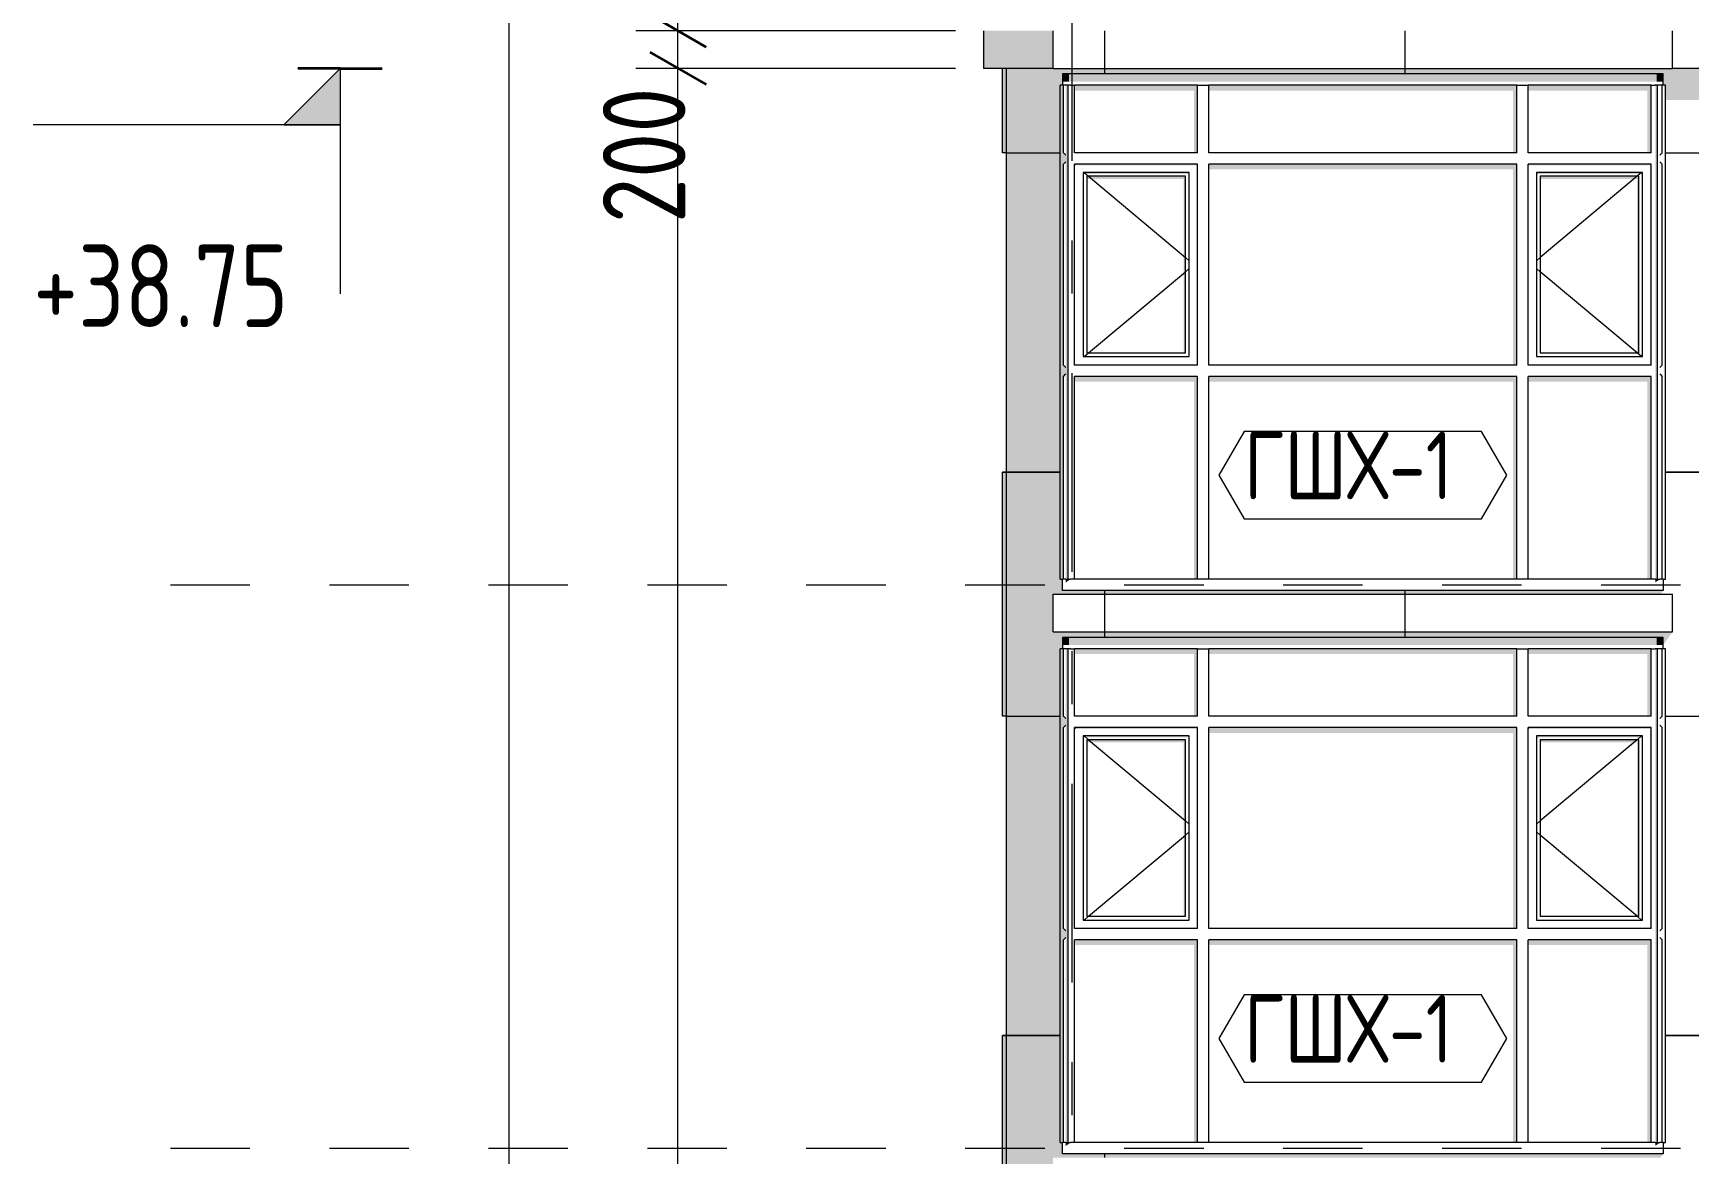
# Model space of a CAD drawing. Header units: millimetres. Extents: x 18162 to 7085488, y 72188 to 247925.
# Drawn here: x 4804407 to 4813226, y 115807 to 121774 of the extents above; entities that cross this region are included whole.
import ezdxf
from ezdxf.enums import TextEntityAlignment as Align

# ---------------------------------------------------------------- set-up
doc = ezdxf.new("R2010")
doc.units = ezdxf.units.MM
doc.header["$MEASUREMENT"] = 0
doc.linetypes.add('Dashed', pattern=[423.333333, 211.666667, -211.666667])
doc.linetypes.add('Double Dashed', pattern=[1093.611073, 529.166651, -211.666656, 141.111112, -211.666656])
for name, color, linetype in [('Finish - Wall', 7, 'Continuous'), ('Structural - Bearing', 7, 'Continuous'), ('Structural - Grid', 7, 'Continuous')]:
    doc.layers.add(name, color=color, linetype=linetype)
doc.styles.add('GENERATED_STYLE_3', font='', dxfattribs={"width": 0.8})
doc.styles.get('GENERATED_STYLE_3').set_extended_font_data('ISOCPEUR MON')
doc.dimstyles.new('GENERATED_STYLE__15', dxfattribs={"dimtxt": 440.00001, "dimasz": 228, "dimexe": 0.18, "dimexo": 150, "dimgap": 0, "dimtad": 1, "dimdec": 0, "dimzin": 0, "dimdsep": 46, "dimtxsty": 'GENERATED_STYLE_3', "dimblk": 'ARROWHEAD_2', "dimblk1": 'ARROWHEAD_2', "dimblk2": 'ARROWHEAD_2', "dimcen": 0.09, "dimclrd": 13, "dimclre": 13, "dimclrt": 13, "dimadec": 0, "dimazin": 0, "dimtfac": 1, "dimtdec": 4, "dimtmove": 0, "dimatfit": 3, "dimfxl": 1, "dimtolj": 1, "dimtzin": 0, "dimarcsym": 0})

# ---------------------------------------------------------------- blocks, each defined once
blk = doc.blocks.new('*X1883', base_point=(4860813, 82836.7))
at = {"layer": 'Structural - Bearing', "color": 8, "linetype": 'Continuous', "lineweight": 13}
for p, q in [((4810113, 118586.7), (4810113, 118556.7)), ((4811713, 118586.7), (4811713, 118556.7)), ((4809589.5, 118136.7), (4809613, 118136.7)), ((4809613, 118136.7), (4809877.1, 118136.7)), ((4813101.9, 118136.7), (4813313, 118136.7)), ((4809589.5, 116436.7), (4809613, 116436.7)), ((4809613, 116436.7), (4809589.5, 116436.7)), ((4809877.1, 116436.7), (4809613, 116436.7)), ((4809613, 116436.7), (4809877.1, 116436.7)), ((4813313, 116436.7), (4813101.9, 116436.7)), ((4813101.9, 116436.7), (4813313, 116436.7)), ((4810113, 115806.7), (4810113, 115786.7))]:
    blk.add_line(p, q, dxfattribs=at)
blk = doc.blocks.new('*X1891', base_point=(4860813, 82836.7))
at = {"layer": 'Structural - Bearing', "color": 7, "linetype": 'Continuous', "lineweight": 9}
for p, q in [((4809569.5, 116436.7), (4809589.5, 116436.7)), ((4809589.5, 116436.7), (4809569.5, 116436.7))]:
    blk.add_line(p, q, dxfattribs=at)
blk = doc.blocks.new('*X1895', base_point=(4860813, 82836.7))
at = {"layer": 'Structural - Bearing', "color": 8, "linetype": 'Continuous', "lineweight": 13}
for p, q in [((4810113, 121586.7), (4810113, 121556.7)), ((4811713, 121586.7), (4811713, 121556.7)), ((4809589.5, 121136.7), (4809613, 121136.7)), ((4809613, 121136.7), (4809877.1, 121136.7)), ((4813101.9, 121136.7), (4813313, 121136.7)), ((4809589.5, 119436.7), (4809613, 119436.7)), ((4809613, 119436.7), (4809589.5, 119436.7)), ((4809877.1, 119436.7), (4809613, 119436.7)), ((4809613, 119436.7), (4809877.1, 119436.7)), ((4813313, 119436.7), (4813101.9, 119436.7)), ((4813101.9, 119436.7), (4813313, 119436.7)), ((4810113, 118806.7), (4810113, 118786.7)), ((4811713, 118806.7), (4811713, 118786.7))]:
    blk.add_line(p, q, dxfattribs=at)
blk = doc.blocks.new('*X1900', base_point=(4860813, 82836.7))
at = {"layer": 'Structural - Bearing', "color": 7, "linetype": 'Continuous', "lineweight": 9}
for p, q in [((4810113, 118786.7), (4810113, 118586.7)), ((4811713, 118786.7), (4811713, 118586.7))]:
    blk.add_line(p, q, dxfattribs=at)
blk = doc.blocks.new('*X1902', base_point=(4860813, 82836.7))
at = {"layer": 'Structural - Bearing', "color": 7, "linetype": 'Continuous', "lineweight": 9}
for p, q in [((4809569.5, 119436.7), (4809589.5, 119436.7)), ((4809589.5, 119436.7), (4809569.5, 119436.7))]:
    blk.add_line(p, q, dxfattribs=at)
blk = doc.blocks.new('*X1917', base_point=(4860813, 82836.7))
at = {"layer": 'Structural - Bearing', "color": 7, "linetype": 'Continuous', "lineweight": 9}
for p, q in [((4810113, 121786.7), (4810113, 121586.7)), ((4811713, 121786.7), (4811713, 121586.7))]:
    blk.add_line(p, q, dxfattribs=at)
blk = doc.blocks.new('*D2154', base_point=(4860813, 82836.7))
at = {"color": 12, "linetype": 'Continuous', "lineweight": 35}
for p, q in [((4807691.8, 121673.3), (4807991.8, 121500.1)), ((4807691.8, 88873.3), (4807991.8, 88700.1))]:
    blk.add_line(p, q, dxfattribs=at)
at = {"color": 13, "linetype": 'Continuous', "lineweight": 13}
for p, q in [((4809319.9, 121586.7), (4807616.8, 121586.7)), ((4807841.8, 88786.7), (4807841.8, 121586.7)), ((4809239.5, 88786.7), (4807616.8, 88786.7)), ((4807841.8, 88586.7), (4807841.8, 88786.7))]:
    blk.add_line(p, q, dxfattribs=at)
at = {"color": 13, "lineweight": 13, "char_height": 440, "attachment_point": 7, "rotation": 90, "style": 'GENERATED_STYLE_3'}
for s, insert in [('\\A1;{\\pql;\\fISOCPEUR MON|b0|i0|c0|p0;\\W0.800000;200}', (4807881.5, 120762.3)), ('\\A1;{\\pql;\\fISOCPEUR MON|b0|i0|c0|p0;\\W0.800000;32,800}', (4807969.4, 104141.6))]:
    blk.add_mtext(s, dxfattribs=dict(at, insert=insert))
blk = doc.blocks.new('ARROWHEAD_2')
at = {"color": 0, "linetype": 'Continuous', "lineweight": 0}
for p, q in [((-0.378, -0.655), (0.378, 0.655)), ((0, 0), (-1, 0))]:
    blk.add_line(p, q, dxfattribs=at)
blk = doc.blocks.new('*D2155', base_point=(4860813, 82836.7))
at = {"color": 12, "linetype": 'Continuous', "lineweight": 35}
for p, q in [((4807691.8, 121873.3), (4807991.8, 121700.1)), ((4807691.8, 121673.3), (4807991.8, 121500.1))]:
    blk.add_line(p, q, dxfattribs=at)
at = {"color": 13, "linetype": 'Continuous', "lineweight": 13}
for p, q in [((4809319.9, 121786.7), (4807616.8, 121786.7)), ((4807841.8, 121586.7), (4807841.8, 121786.7)), ((4809319.9, 121586.7), (4807616.8, 121586.7))]:
    blk.add_line(p, q, dxfattribs=at)
blk = doc.blocks.new('*D2156', base_point=(4860813, 82836.7))
at = {"color": 12, "linetype": 'Continuous', "lineweight": 35}
for p, q in [((4807691.8, 127673.3), (4807991.8, 127500.1)), ((4807691.8, 121873.3), (4807991.8, 121700.1))]:
    blk.add_line(p, q, dxfattribs=at)
at = {"color": 13, "linetype": 'Continuous', "lineweight": 13}
for p, q in [((4809319.9, 127586.7), (4807616.8, 127586.7)), ((4807841.8, 121786.7), (4807841.8, 127586.7)), ((4809319.9, 121786.7), (4807616.8, 121786.7))]:
    blk.add_line(p, q, dxfattribs=at)
at = {"color": 13, "lineweight": 13, "char_height": 440, "attachment_point": 7, "rotation": 90, "style": 'GENERATED_STYLE_3'}
for s, insert in [('\\A1;{\\pql;\\fISOCPEUR MON|b0|i0|c0|p0;\\W0.800000;200}', (4807881.5, 126762.3)), ('\\A1;{\\pql;\\fISOCPEUR MON|b0|i0|c0|p0;\\W0.800000;5,800}', (4807969.4, 123764.5))]:
    blk.add_mtext(s, dxfattribs=dict(at, insert=insert))
blk = doc.blocks.new('*D2162', base_point=(4860813, 82836.7))
at = {"color": 12, "linetype": 'Continuous', "lineweight": 35}
for p, q in [((4806791.8, 129223.3), (4807091.8, 129050.1)), ((4806791.8, 82823.3), (4807091.8, 82650.1))]:
    blk.add_line(p, q, dxfattribs=at)
at = {"color": 13, "linetype": 'Continuous', "lineweight": 13}
for p, q in [((4809439.5, 129136.7), (4806716.8, 129136.7)), ((4806941.8, 82736.7), (4806941.8, 129136.7)), ((4809439.5, 82736.7), (4806716.8, 82736.7)), ((4806941.8, 82590), (4806941.8, 82736.7))]:
    blk.add_line(p, q, dxfattribs=at)
at = {"color": 13, "lineweight": 13, "insert": (4807069.4, 105225.3), "char_height": 440, "attachment_point": 7, "rotation": 90, "style": 'GENERATED_STYLE_3'}
blk.add_mtext('\\A1;{\\pql;\\fISOCPEUR MON|b0|i0|c0|p0;\\W0.800000;46,400}', dxfattribs=at)
blk = doc.blocks.new('Label_110_3', base_point=(4811489.5, 116186.7))
at = {"color": 13, "linetype": 'Continuous', "lineweight": 13, "flags": 128}
blk.add_lwpolyline([(4810723.1, 116420.9), (4810857.2, 116188.7), (4812121.8, 116188.7), (4812255.9, 116420.9), (4812121.8, 116653.2), (4810857.2, 116653.2)], close=True, dxfattribs=at)
at = {"color": 13, "lineweight": 13, "insert": (4810857.2, 116652.5), "char_height": 360, "attachment_point": 1, "style": 'GENERATED_STYLE_3'}
blk.add_mtext('\\A1;{\\pql;\\pt0,253000;\\fISOCPEUR MON|b0|i0|c0|p0;\\W0.800000;ГШХ-1\\fISOCPEUR MON|b0|i0|c0|p0;\\W0.800000;\\A1{\\H.66x;\\S^  ;}\\fISOCPEUR MON|b0|i0|c0|p0;\\W0.800000;\\fISOCPEUR MON|b0|i0|c0|p0;\\W0.800000;\\A1{\\H.66x;\\S^  ;}\\fISOCPEUR MON|b0|i0|c0|p0;\\W0.800000; \\fISOCPEUR MON|b0|i0|c0|p0;\\W0.800000;\\fISOCPEUR MON|b0|i0|c0|p0;\\W0.800000;\\fISOCPEUR MON|b0|i0|c0|p0;\\W0.800000;\\fISOCPEUR MON|b0|i0|c0|p0;\\W0.800000;\\fISOCPEUR MON|b0|i0|c0|p0;\\W0.800000;\\fISOCPEUR MON|b0|i0|c0|p0;\\W0.800000;\\fISOCPEUR MON|b0|i0|c0|p0;\\W0.800000;\\fISOCPEUR MON|b0|i0|c0|p0;\\W0.800000;\\fISOCPEUR MON|b0|i0|c0|p0;\\W0.800000;\\fISOCPEUR MON|b0|i0|c0|p0;\\W0.800000;\\fISOCPEUR MON|b0|i0|c0|p0;\\W0.800000;\\fISOCPEUR MON|b0|i0|c0|p0;\\W0.800000;\\fISOCPEUR MON|b0|i0|c0|p0;\\W0.800000;\\fISOCPEUR MON|b0|i0|c0|p0;\\W0.800000;\\fISOCPEUR MON|b0|i0|c0|p0;\\W0.800000;\\fISOCPEUR MON|b0|i0|c0|p0;\\W0.800000;\\fISOCPEUR MON|b0|i0|c0|p0;\\W0.800000;\\fISOCPEUR MON|b0|i0|c0|p0;\\W0.800000;\\fISOCPEUR MON|b0|i0|c0|p0;\\W0.800000;\\fISOCPEUR MON|b0|i0|c0|p0;\\W0.800000;\\fISOCPEUR MON|b0|i0|c0|p0;\\W0.800000;\\fISOCPEUR MON|b0|i0|c0|p0;\\W0.800000;\\fISOCPEUR MON|b0|i0|c0|p0;\\W0.800000;\\fISOCPEUR MON|b0|i0|c0|p0;\\W0.800000;\\fISOCPEUR MON|b0|i0|c0|p0;\\W0.800000;\\fISOCPEUR MON|b0|i0|c0|p0;\\W0.800000;\\fISOCPEUR MON|b0|i0|c0|p0;\\W0.800000;\\fISOCPEUR MON|b0|i0|c0|p0;\\W0.800000;\\fISOCPEUR MON|b0|i0|c0|p0;\\W0.800000;\\fISOCPEUR MON|b0|i0|c0|p0;\\W0.800000;\\fISOCPEUR MON|b0|i0|c0|p0;\\W0.800000;\\fISOCPEUR MON|b0|i0|c0|p0;\\W0.800000;\\fISOCPEUR MON|b0|i0|c0|p0;\\W0.800000;\\fISOCPEUR MON|b0|i0|c0|p0;\\W0.800000;\\fISOCPEUR MON|b0|i0|c0|p0;\\W0.800000;\\fISOCPEUR MON|b0|i0|c0|p0;\\W0.800000;\\fISOCPEUR MON|b0|i0|c0|p0;\\W0.800000;\\fISOCPEUR MON|b0|i0|c0|p0;\\W0.800000;\\fISOCPEUR MON|b0|i0|c0|p0;\\W0.800000;\\fISOCPEUR MON|b0|i0|c0|p0;\\W0.800000;\\fISOCPEUR MON|b0|i0|c0|p0;\\W0.800000;\\fISOCPEUR MON|b0|i0|c0|p0;\\W0.800000;\\fISOCPEUR MON|b0|i0|c0|p0;\\W0.800000;}', dxfattribs=at)
blk = doc.blocks.new('Label_113_3', base_point=(4811489.5, 119186.7))
at = {"color": 13, "linetype": 'Continuous', "lineweight": 13, "flags": 128}
blk.add_lwpolyline([(4810723.1, 119420.9), (4810857.2, 119188.7), (4812121.8, 119188.7), (4812255.9, 119420.9), (4812121.8, 119653.2), (4810857.2, 119653.2)], close=True, dxfattribs=at)
at = {"color": 13, "lineweight": 13, "insert": (4810857.2, 119652.5), "char_height": 360, "attachment_point": 1, "style": 'GENERATED_STYLE_3'}
blk.add_mtext('\\A1;{\\pql;\\pt0,253000;\\fISOCPEUR MON|b0|i0|c0|p0;\\W0.800000;ГШХ-1\\fISOCPEUR MON|b0|i0|c0|p0;\\W0.800000;\\A1{\\H.66x;\\S^  ;}\\fISOCPEUR MON|b0|i0|c0|p0;\\W0.800000;\\fISOCPEUR MON|b0|i0|c0|p0;\\W0.800000;\\A1{\\H.66x;\\S^  ;}\\fISOCPEUR MON|b0|i0|c0|p0;\\W0.800000; \\fISOCPEUR MON|b0|i0|c0|p0;\\W0.800000;\\fISOCPEUR MON|b0|i0|c0|p0;\\W0.800000;\\fISOCPEUR MON|b0|i0|c0|p0;\\W0.800000;\\fISOCPEUR MON|b0|i0|c0|p0;\\W0.800000;\\fISOCPEUR MON|b0|i0|c0|p0;\\W0.800000;\\fISOCPEUR MON|b0|i0|c0|p0;\\W0.800000;\\fISOCPEUR MON|b0|i0|c0|p0;\\W0.800000;\\fISOCPEUR MON|b0|i0|c0|p0;\\W0.800000;\\fISOCPEUR MON|b0|i0|c0|p0;\\W0.800000;\\fISOCPEUR MON|b0|i0|c0|p0;\\W0.800000;\\fISOCPEUR MON|b0|i0|c0|p0;\\W0.800000;\\fISOCPEUR MON|b0|i0|c0|p0;\\W0.800000;\\fISOCPEUR MON|b0|i0|c0|p0;\\W0.800000;\\fISOCPEUR MON|b0|i0|c0|p0;\\W0.800000;\\fISOCPEUR MON|b0|i0|c0|p0;\\W0.800000;\\fISOCPEUR MON|b0|i0|c0|p0;\\W0.800000;\\fISOCPEUR MON|b0|i0|c0|p0;\\W0.800000;\\fISOCPEUR MON|b0|i0|c0|p0;\\W0.800000;\\fISOCPEUR MON|b0|i0|c0|p0;\\W0.800000;\\fISOCPEUR MON|b0|i0|c0|p0;\\W0.800000;\\fISOCPEUR MON|b0|i0|c0|p0;\\W0.800000;\\fISOCPEUR MON|b0|i0|c0|p0;\\W0.800000;\\fISOCPEUR MON|b0|i0|c0|p0;\\W0.800000;\\fISOCPEUR MON|b0|i0|c0|p0;\\W0.800000;\\fISOCPEUR MON|b0|i0|c0|p0;\\W0.800000;\\fISOCPEUR MON|b0|i0|c0|p0;\\W0.800000;\\fISOCPEUR MON|b0|i0|c0|p0;\\W0.800000;\\fISOCPEUR MON|b0|i0|c0|p0;\\W0.800000;\\fISOCPEUR MON|b0|i0|c0|p0;\\W0.800000;\\fISOCPEUR MON|b0|i0|c0|p0;\\W0.800000;\\fISOCPEUR MON|b0|i0|c0|p0;\\W0.800000;\\fISOCPEUR MON|b0|i0|c0|p0;\\W0.800000;\\fISOCPEUR MON|b0|i0|c0|p0;\\W0.800000;\\fISOCPEUR MON|b0|i0|c0|p0;\\W0.800000;\\fISOCPEUR MON|b0|i0|c0|p0;\\W0.800000;\\fISOCPEUR MON|b0|i0|c0|p0;\\W0.800000;\\fISOCPEUR MON|b0|i0|c0|p0;\\W0.800000;\\fISOCPEUR MON|b0|i0|c0|p0;\\W0.800000;\\fISOCPEUR MON|b0|i0|c0|p0;\\W0.800000;\\fISOCPEUR MON|b0|i0|c0|p0;\\W0.800000;\\fISOCPEUR MON|b0|i0|c0|p0;\\W0.800000;\\fISOCPEUR MON|b0|i0|c0|p0;\\W0.800000;\\fISOCPEUR MON|b0|i0|c0|p0;\\W0.800000;}', dxfattribs=at)
blk = doc.blocks.new('Standard grid marker[368]_3', base_point=(4809939.5, 142836.7))
at = {"layer": 'Structural - Grid', "color": 13, "linetype": 'Double Dashed', "lineweight": 13, "ltscale": 2}
blk.add_line((4809939.5, 141836.7), (4809939.5, 80336.7), dxfattribs=at)
at = {"layer": 'Structural - Grid', "color": 13, "lineweight": 13, "style": 'GENERATED_STYLE_3'}
blk.add_attdef('AC_MarkerText_1', text='', height=500, rotation=360, dxfattribs=at).set_placement((4809939.5, 78986.7), align=Align.TOP_CENTER)

msp = doc.modelspace()

# ---------------------------------------------------------------- hatches: boundary and pattern name
at = {"linetype": 'Continuous', "lineweight": 13}
msp.add_hatch(color=13, dxfattribs=at).paths.add_polyline_path([(4806041.8, 121586.7), (4805741.8, 121286.7), (4806041.8, 121286.7)])
at = {"layer": 'Finish - Wall', "linetype": 'Continuous', "lineweight": 0}
for points in [[(4809889.5, 121556.7), (4809889.5, 121516), (4809924.5, 121516), (4809924.5, 121556.7)], [(4809924.5, 121556.7), (4809924.5, 121516), (4810639.5, 121516), (4810639.5, 121556.7)], [(4810639.5, 121556.7), (4810639.5, 121516), (4812339.5, 121516), (4812339.5, 121556.7)], [(4812339.5, 121516), (4813054.5, 121516), (4813054.5, 121556.7), (4812339.5, 121556.7)], [(4813054.5, 121556.7), (4813054.5, 121516), (4813089.5, 121516), (4813089.5, 121556.7)], [(4809877.1, 121496.7), (4809877.1, 121106.7), (4809919.5, 121106.7), (4809919.5, 121496.7), (4809907.1, 121496.7), (4809907.1, 121124.1), (4809894.5, 121136.7), (4809894.5, 121496.7)], [(4810609.5, 121496.7), (4809954.5, 121496.7), (4809954.5, 121468.4), (4810589.5, 121468.4), (4810589.5, 121136.7), (4810609.5, 121136.7)], [(4812309.5, 121496.7), (4810669.5, 121496.7), (4810669.5, 121468.4), (4812289.5, 121468.4), (4812289.5, 121136.7), (4812309.5, 121136.7)], [(4813024.5, 121496.7), (4812369.5, 121496.7), (4812369.5, 121468.4), (4813004.5, 121468.4), (4813004.5, 121136.7), (4813024.5, 121136.7)], [(4813047.1, 121106.7), (4813059.5, 121106.7), (4813059.5, 121496.7), (4813047.1, 121496.7)], [(4813084.5, 121496.7), (4813084.5, 121489.6), (4813089.5, 121496.7)], [(4813047.1, 119976.7), (4813059.5, 119976.7), (4813059.5, 121106.7), (4813047.1, 121106.7)], [(4813084.5, 121136.7), (4813071.9, 121124.1), (4813078.2, 121127.8)], [(4809961.6, 121069.6), (4809954.5, 121076.7), (4809954.5, 121069.6)], [(4809954.5, 121076.7), (4809961.6, 121069.6), (4810602.4, 121069.6), (4810609.5, 121076.7)], [(4809999.5, 121031.7), (4809999.5, 121024.6), (4810006.6, 121024.6)], [(4810564.5, 121031.7), (4809999.5, 121031.7), (4810006.6, 121024.6), (4810557.4, 121024.6)], [(4810544.5, 121011.7), (4810019.5, 121011.7), (4810019.5, 120997.5), (4810534.5, 120997.5), (4810534.5, 120071.7), (4810544.5, 120071.7)], [(4810564.5, 121031.7), (4810557.4, 121024.6), (4810559.5, 121024.6), (4810559.5, 120056.7), (4810564.5, 120051.7)], [(4810602.4, 121069.6), (4810604.5, 121069.6), (4810604.5, 120011.7), (4810609.5, 120006.7), (4810609.5, 121076.7)], [(4810669.5, 121076.7), (4810669.5, 121048.4), (4812289.5, 121048.4), (4812289.5, 120006.7), (4812309.5, 120006.7), (4812309.5, 121076.7)], [(4812376.6, 121069.6), (4812369.5, 121076.7), (4812369.5, 121069.6)], [(4812369.5, 121076.7), (4812376.6, 121069.6), (4813017.4, 121069.6), (4813024.5, 121076.7)], [(4812414.5, 121031.7), (4812414.5, 121024.6), (4812421.6, 121024.6)], [(4812414.5, 121031.7), (4812421.6, 121024.6), (4812972.4, 121024.6), (4812979.5, 121031.7)], [(4812959.5, 121011.7), (4812434.5, 121011.7), (4812434.5, 120997.5), (4812949.5, 120997.5), (4812949.5, 120071.7), (4812959.5, 120071.7)], [(4812979.5, 121031.7), (4812972.4, 121024.6), (4812974.5, 121024.6), (4812974.5, 120056.7), (4812979.5, 120051.7)], [(4813024.5, 121076.7), (4813017.4, 121069.6), (4813019.5, 121069.6), (4813019.5, 120011.7), (4813024.5, 120006.7)], [(4810559.5, 120051.7), (4810564.5, 120051.7), (4810559.5, 120056.7)], [(4812974.5, 120051.7), (4812979.5, 120051.7), (4812974.5, 120056.7)], [(4809877.1, 119976.7), (4809877.1, 118866.7), (4809894.5, 118866.7), (4809894.5, 119946.7), (4809907.1, 119959.3), (4809907.1, 118866.7), (4809919.5, 118866.7), (4809919.5, 119976.7)], [(4809954.5, 119946.7), (4809954.5, 119918.4), (4810589.5, 119918.4), (4810589.5, 118866.7), (4810609.5, 118866.7), (4810609.5, 119946.7)], [(4810604.5, 120011.7), (4810604.5, 120006.7), (4810609.5, 120006.7)], [(4812309.5, 119946.7), (4810669.5, 119946.7), (4810669.5, 119918.4), (4812289.5, 119918.4), (4812289.5, 118866.7), (4812309.5, 118866.7)], [(4812369.5, 119946.7), (4812369.5, 119918.4), (4813004.5, 119918.4), (4813004.5, 118866.7), (4813024.5, 118866.7), (4813024.5, 119946.7)], [(4813019.5, 120006.7), (4813024.5, 120006.7), (4813019.5, 120011.7)], [(4813047.1, 118866.7), (4813059.5, 118866.7), (4813059.5, 119976.7), (4813047.1, 119976.7)], [(4813084.5, 120006.7), (4813071.9, 119994.1), (4813078.2, 119997.8)], [(4809907.1, 118849.1), (4809924.5, 118861.4), (4809924.5, 118866.7), (4809907.1, 118866.7)], [(4809924.5, 118866.7), (4809924.5, 118861.4), (4809931.9, 118866.7)], [(4813047.1, 118866.7), (4813047.1, 118849.1), (4813054.5, 118854.4), (4813054.5, 118866.7)], [(4813071.9, 118866.7), (4813054.5, 118866.7), (4813054.5, 118854.4)], [(4809889.5, 118556.7), (4809889.5, 118516), (4809924.5, 118516), (4809924.5, 118556.7)], [(4809924.5, 118556.7), (4809924.5, 118516), (4810639.5, 118516), (4810639.5, 118556.7)], [(4810639.5, 118516), (4812339.5, 118516), (4812339.5, 118556.7), (4810639.5, 118556.7)], [(4812339.5, 118556.7), (4812339.5, 118516), (4813054.5, 118516), (4813054.5, 118556.7)], [(4813054.5, 118556.7), (4813054.5, 118516), (4813089.5, 118516), (4813089.5, 118556.7)], [(4809894.5, 118496.7), (4809877.1, 118496.7), (4809877.1, 118106.7), (4809919.5, 118106.7), (4809919.5, 118496.7), (4809907.1, 118496.7), (4809907.1, 118124.1), (4809894.5, 118136.7)], [(4810609.5, 118496.7), (4809954.5, 118496.7), (4809954.5, 118468.4), (4810589.5, 118468.4), (4810589.5, 118136.7), (4810609.5, 118136.7)], [(4812309.5, 118496.7), (4810669.5, 118496.7), (4810669.5, 118468.4), (4812289.5, 118468.4), (4812289.5, 118136.7), (4812309.5, 118136.7)], [(4813024.5, 118496.7), (4812369.5, 118496.7), (4812369.5, 118468.4), (4813004.5, 118468.4), (4813004.5, 118136.7), (4813024.5, 118136.7)], [(4813047.1, 118106.7), (4813059.5, 118106.7), (4813059.5, 118496.7), (4813047.1, 118496.7)], [(4813084.5, 118496.7), (4813084.5, 118489.6), (4813089.5, 118496.7)], [(4813047.1, 116976.7), (4813059.5, 116976.7), (4813059.5, 118106.7), (4813047.1, 118106.7)], [(4813071.9, 118124.1), (4813078.2, 118127.8), (4813084.5, 118136.7)], [(4809961.6, 118069.6), (4809954.5, 118076.7), (4809954.5, 118069.6)], [(4809954.5, 118076.7), (4809961.6, 118069.6), (4810602.4, 118069.6), (4810609.5, 118076.7)], [(4809999.5, 118031.7), (4809999.5, 118024.6), (4810006.6, 118024.6)], [(4810564.5, 118031.7), (4809999.5, 118031.7), (4810006.6, 118024.6), (4810557.4, 118024.6)], [(4810544.5, 118011.7), (4810019.5, 118011.7), (4810019.5, 117997.5), (4810534.5, 117997.5), (4810534.5, 117071.7), (4810544.5, 117071.7)], [(4810564.5, 118031.7), (4810557.4, 118024.6), (4810559.5, 118024.6), (4810559.5, 117056.7), (4810564.5, 117051.7)], [(4810602.4, 118069.6), (4810604.5, 118069.6), (4810604.5, 117011.7), (4810609.5, 117006.7), (4810609.5, 118076.7)], [(4810669.5, 118048.4), (4812289.5, 118048.4), (4812289.5, 117006.7), (4812309.5, 117006.7), (4812309.5, 118076.7), (4810669.5, 118076.7)], [(4812376.6, 118069.6), (4812369.5, 118076.7), (4812369.5, 118069.6)], [(4813024.5, 118076.7), (4812369.5, 118076.7), (4812376.6, 118069.6), (4813017.4, 118069.6)], [(4812414.5, 118031.7), (4812414.5, 118024.6), (4812421.6, 118024.6)], [(4812414.5, 118031.7), (4812421.6, 118024.6), (4812972.4, 118024.6), (4812979.5, 118031.7)], [(4812959.5, 118011.7), (4812434.5, 118011.7), (4812434.5, 117997.5), (4812949.5, 117997.5), (4812949.5, 117071.7), (4812959.5, 117071.7)], [(4812979.5, 118031.7), (4812972.4, 118024.6), (4812974.5, 118024.6), (4812974.5, 117056.7), (4812979.5, 117051.7)], [(4813024.5, 118076.7), (4813017.4, 118069.6), (4813019.5, 118069.6), (4813019.5, 117011.7), (4813024.5, 117006.7)], [(4810559.5, 117051.7), (4810564.5, 117051.7), (4810559.5, 117056.7)], [(4812974.5, 117051.7), (4812979.5, 117051.7), (4812974.5, 117056.7)], [(4809877.1, 115866.7), (4809894.5, 115866.7), (4809894.5, 116946.7), (4809907.1, 116959.3), (4809907.1, 115866.7), (4809919.5, 115866.7), (4809919.5, 116976.7), (4809877.1, 116976.7)], [(4809954.5, 116946.7), (4809954.5, 116918.4), (4810589.5, 116918.4), (4810589.5, 115866.7), (4810609.5, 115866.7), (4810609.5, 116946.7)], [(4810604.5, 117011.7), (4810604.5, 117006.7), (4810609.5, 117006.7)], [(4812309.5, 116946.7), (4810669.5, 116946.7), (4810669.5, 116918.4), (4812289.5, 116918.4), (4812289.5, 115866.7), (4812309.5, 115866.7)], [(4812369.5, 116918.4), (4813004.5, 116918.4), (4813004.5, 115866.7), (4813024.5, 115866.7), (4813024.5, 116946.7), (4812369.5, 116946.7)], [(4813019.5, 117006.7), (4813024.5, 117006.7), (4813019.5, 117011.7)], [(4813047.1, 115866.7), (4813059.5, 115866.7), (4813059.5, 116976.7), (4813047.1, 116976.7)], [(4813071.9, 116994.1), (4813078.2, 116997.8), (4813084.5, 117006.7)], [(4809907.1, 115849.1), (4809924.5, 115861.4), (4809924.5, 115866.7), (4809907.1, 115866.7)], [(4809931.9, 115866.7), (4809924.5, 115866.7), (4809924.5, 115861.4)], [(4813047.1, 115849.1), (4813054.5, 115854.4), (4813054.5, 115866.7), (4813047.1, 115866.7)], [(4813071.9, 115866.7), (4813054.5, 115866.7), (4813054.5, 115854.4)]]:
    msp.add_hatch(color=49, dxfattribs=at).paths.add_polyline_path(points)
h = msp.add_hatch(color=49, dxfattribs=at)
h.paths.add_polyline_path([(4809877.1, 121106.7), (4809877.1, 119976.7), (4809919.5, 119976.7), (4809919.5, 121106.7)])
h.paths.add_polyline_path([(4809907.1, 119994.1), (4809894.5, 120006.7), (4809894.5, 121076.7), (4809907.1, 121089.3)], flags=0)
h = msp.add_hatch(color=49, dxfattribs=at)
h.paths.add_polyline_path([(4809877.1, 118106.7), (4809877.1, 116976.7), (4809919.5, 116976.7), (4809919.5, 118106.7)])
h.paths.add_polyline_path([(4809907.1, 116994.1), (4809894.5, 117006.7), (4809894.5, 118076.7), (4809907.1, 118089.3)], flags=0)
at = {"layer": 'Structural - Bearing', "linetype": 'Continuous', "lineweight": 0}
for points in [[(4809469.9, 121786.7), (4809469.9, 121586.7), (4809839.5, 121586.7), (4809839.5, 121786.7)], [(4809569.5, 121136.7), (4809589.5, 121136.7), (4809589.5, 121586.7), (4809569.5, 121586.7)], [(4812444.5, 121586.7), (4809589.5, 121586.7), (4809589.5, 118736.7), (4809839.5, 118736.7), (4809839.5, 118786.7), (4813075.4, 118786.7), (4813089.5, 118806.7), (4809889.5, 118806.7), (4809889.5, 118866.7), (4809877.1, 118866.7), (4809877.1, 121496.7), (4809889.5, 121496.7), (4809889.5, 121556.7), (4813089.5, 121556.7), (4813089.5, 121496.7), (4813101.9, 121496.7), (4813101.9, 121417.4), (4817994.5, 121417.4), (4817994.5, 121168.2), (4818007.1, 121155.6), (4818007.1, 121136.7), (4818839.5, 121136.7), (4818839.5, 119436.7), (4817994.5, 119436.7), (4817994.5, 119298.2), (4818007.1, 119285.6), (4818007.1, 119256), (4817994.5, 119238.2), (4817994.5, 118736.7), (4819239.5, 118736.7), (4819239.5, 118786.7), (4822475.4, 118786.7), (4822489.5, 118806.7), (4819289.5, 118806.7), (4819289.5, 118866.7), (4819277.1, 118866.7), (4819277.1, 121496.7), (4819289.5, 121496.7), (4819289.5, 121556.7), (4822489.5, 121556.7), (4822489.5, 121496.7), (4822501.9, 121496.7), (4822501.9, 121417.4), (4823519.5, 121417.4), (4823519.5, 119608.4), (4823539.5, 119608.4), (4823539.5, 121586.7), (4822342.7, 121586.7), (4815714.5, 121586.7)], [(4809569.5, 118136.7), (4809589.5, 118136.7), (4809589.5, 119436.7), (4809569.5, 119436.7)], [(4809589.5, 115736.7), (4809839.5, 115736.7), (4809839.5, 115786.7), (4813075.4, 115786.7), (4813089.5, 115806.7), (4809889.5, 115806.7), (4809889.5, 115866.7), (4809877.1, 115866.7), (4809877.1, 118496.7), (4809889.5, 118496.7), (4809889.5, 118556.7), (4813089.5, 118556.7), (4813089.5, 118516), (4813139.5, 118586.7), (4809839.5, 118586.7), (4809839.5, 118736.7), (4809589.5, 118736.7)], [(4809569.5, 115136.7), (4809589.5, 115136.7), (4809589.5, 116436.7), (4809569.5, 116436.7)]]:
    msp.add_hatch(color=49, dxfattribs=at).paths.add_polyline_path(points)

# ---------------------------------------------------------------- linework, layer by layer
at = {"color": 13, "linetype": 'Continuous', "lineweight": 13}
for p, q in [((4806041.8, 121586.7), (4805741.8, 121286.7)), ((4806041.8, 121586.7), (4806041.8, 120386.7)), ((4806041.8, 121286.7), (4804406.9, 121286.7)), ((4805741.8, 121286.7), (4806041.8, 121286.7))]:
    msp.add_line(p, q, dxfattribs=at)
at = {"color": 12, "linetype": 'Continuous', "lineweight": 35}
for q in [(4805816.8, 121586.7), (4806266.8, 121586.7)]:
    msp.add_line((4806041.8, 121586.7), q, dxfattribs=at)
at = {"color": 8, "linetype": 'Dashed', "lineweight": 13, "ltscale": 2}
for p, q in [((4805138.5, 118836.7), (4846132, 118836.7)), ((4805138.5, 115836.7), (4846132, 115836.7))]:
    msp.add_line(p, q, dxfattribs=at)
at = {"layer": 'Finish - Wall', "color": 7, "linetype": 'Continuous', "lineweight": 9}
for p, q in [((4809889.5, 121556.7), (4809889.5, 121496.7)), ((4809924.5, 121556.7), (4809889.5, 121556.7)), ((4810639.5, 121556.7), (4809924.5, 121556.7)), ((4812339.5, 121556.7), (4810639.5, 121556.7)), ((4813054.5, 121556.7), (4812339.5, 121556.7)), ((4813089.5, 121556.7), (4813054.5, 121556.7)), ((4813089.5, 121496.7), (4813089.5, 121556.7)), ((4809889.5, 121496.7), (4809877.1, 121496.7)), ((4809877.1, 121106.7), (4809877.1, 121496.7)), ((4809894.5, 121496.7), (4809889.5, 121496.7)), ((4809907.1, 121496.7), (4809894.5, 121496.7)), ((4809894.5, 121136.7), (4809894.5, 121496.7)), ((4809919.5, 121496.7), (4809907.1, 121496.7)), ((4809931.9, 121496.7), (4809919.5, 121496.7)), ((4809919.5, 121106.7), (4809919.5, 121496.7)), ((4809931.9, 121496.7), (4809954.5, 121496.7)), ((4810609.5, 121496.7), (4809954.5, 121496.7)), ((4809954.5, 121136.7), (4809954.5, 121496.7)), ((4810609.5, 121496.7), (4810669.5, 121496.7)), ((4810609.5, 121136.7), (4810609.5, 121496.7)), ((4812309.5, 121496.7), (4810669.5, 121496.7)), ((4810669.5, 121136.7), (4810669.5, 121496.7)), ((4812309.5, 121496.7), (4812369.5, 121496.7)), ((4812309.5, 121136.7), (4812309.5, 121496.7)), ((4813024.5, 121496.7), (4812369.5, 121496.7)), ((4812369.5, 121136.7), (4812369.5, 121496.7)), ((4813024.5, 121496.7), (4813047.1, 121496.7)), ((4813024.5, 121136.7), (4813024.5, 121496.7)), ((4813059.5, 121496.7), (4813047.1, 121496.7)), ((4813071.9, 121496.7), (4813059.5, 121496.7)), ((4813059.5, 121106.7), (4813059.5, 121496.7)), ((4813084.5, 121496.7), (4813071.9, 121496.7)), ((4813089.5, 121496.7), (4813084.5, 121496.7)), ((4813084.5, 121136.7), (4813084.5, 121496.7)), ((4813101.9, 121496.7), (4813089.5, 121496.7)), ((4813101.9, 121106.7), (4813101.9, 121496.7)), ((4809877.1, 119976.7), (4809877.1, 121106.7)), ((4809907.1, 121124.1), (4809894.5, 121136.7)), ((4809919.5, 119976.7), (4809919.5, 121106.7)), ((4810609.5, 121136.7), (4809954.5, 121136.7)), ((4812309.5, 121136.7), (4810669.5, 121136.7)), ((4813024.5, 121136.7), (4812369.5, 121136.7)), ((4813059.5, 119976.7), (4813059.5, 121106.7)), ((4813084.5, 121136.7), (4813071.9, 121124.1)), ((4813101.9, 119976.7), (4813101.9, 121106.7)), ((4809894.5, 121076.7), (4809907.1, 121089.3)), ((4809894.5, 120006.7), (4809894.5, 121076.7)), ((4809954.5, 120006.7), (4809954.5, 121076.7)), ((4810609.5, 121076.7), (4809954.5, 121076.7)), ((4809999.5, 121031.7), (4809999.5, 120051.7)), ((4810564.5, 121031.7), (4809999.5, 121031.7)), ((4810004.4, 121031.7), (4810028.3, 121011.7)), ((4810544.5, 121011.7), (4810019.5, 121011.7)), ((4810019.5, 121011.7), (4810019.5, 120071.7)), ((4810028.3, 121011.7), (4810544.5, 120579.4)), ((4810544.5, 120071.7), (4810544.5, 121011.7)), ((4810564.5, 120051.7), (4810564.5, 121031.7)), ((4810609.5, 120006.7), (4810609.5, 121076.7)), ((4810669.5, 120006.7), (4810669.5, 121076.7)), ((4812309.5, 121076.7), (4810669.5, 121076.7)), ((4812309.5, 120006.7), (4812309.5, 121076.7)), ((4812369.5, 120006.7), (4812369.5, 121076.7)), ((4813024.5, 121076.7), (4812369.5, 121076.7)), ((4812414.5, 121031.7), (4812414.5, 120051.7)), ((4812979.5, 121031.7), (4812414.5, 121031.7)), ((4812959.5, 121011.7), (4812434.5, 121011.7)), ((4812950.8, 121011.7), (4812434.5, 120579.4)), ((4812434.5, 121011.7), (4812434.5, 120071.7)), ((4812974.7, 121031.7), (4812950.8, 121011.7)), ((4812959.5, 120071.7), (4812959.5, 121011.7)), ((4812979.5, 120051.7), (4812979.5, 121031.7)), ((4813024.5, 120006.7), (4813024.5, 121076.7)), ((4813071.9, 121089.3), (4813084.5, 121076.7)), ((4813084.5, 120006.7), (4813084.5, 121076.7)), ((4810544.5, 120579.4), (4810564.5, 120562.6)), ((4812434.5, 120579.4), (4812414.5, 120562.6)), ((4810028.3, 120071.7), (4810544.5, 120504)), ((4810544.5, 120504), (4810564.5, 120520.7)), ((4812434.5, 120504), (4812414.5, 120520.7)), ((4812950.8, 120071.7), (4812434.5, 120504)), ((4809999.5, 120051.7), (4810564.5, 120051.7)), ((4810004.4, 120051.7), (4810028.3, 120071.7)), ((4810019.5, 120071.7), (4810544.5, 120071.7)), ((4812414.5, 120051.7), (4812979.5, 120051.7)), ((4812434.5, 120071.7), (4812959.5, 120071.7)), ((4812974.7, 120051.7), (4812950.8, 120071.7)), ((4809877.1, 118866.7), (4809877.1, 119976.7)), ((4809907.1, 119994.1), (4809894.5, 120006.7)), ((4809894.5, 119946.7), (4809907.1, 119959.3)), ((4809894.5, 118866.7), (4809894.5, 119946.7)), ((4809919.5, 118866.7), (4809919.5, 119976.7)), ((4810609.5, 120006.7), (4809954.5, 120006.7)), ((4809954.5, 118866.7), (4809954.5, 119946.7)), ((4810609.5, 119946.7), (4809954.5, 119946.7)), ((4810609.5, 118866.7), (4810609.5, 119946.7)), ((4812309.5, 120006.7), (4810669.5, 120006.7)), ((4810669.5, 118866.7), (4810669.5, 119946.7)), ((4812309.5, 119946.7), (4810669.5, 119946.7)), ((4812309.5, 118866.7), (4812309.5, 119946.7)), ((4813024.5, 120006.7), (4812369.5, 120006.7)), ((4812369.5, 118866.7), (4812369.5, 119946.7)), ((4813024.5, 119946.7), (4812369.5, 119946.7)), ((4813024.5, 118866.7), (4813024.5, 119946.7)), ((4813059.5, 118866.7), (4813059.5, 119976.7)), ((4813084.5, 120006.7), (4813071.9, 119994.1)), ((4813071.9, 119959.3), (4813084.5, 119946.7)), ((4813084.5, 118866.7), (4813084.5, 119946.7)), ((4813101.9, 118866.7), (4813101.9, 119976.7)), ((4809877.1, 118866.7), (4809889.5, 118866.7)), ((4809889.5, 118806.7), (4809889.5, 118866.7)), ((4809894.5, 118866.7), (4809889.5, 118866.7)), ((4809924.5, 118806.7), (4809889.5, 118806.7)), ((4809907.1, 118866.7), (4809894.5, 118866.7)), ((4809907.1, 118866.7), (4809919.5, 118866.7)), ((4809919.5, 118866.7), (4809931.9, 118866.7)), ((4810639.5, 118806.7), (4809924.5, 118806.7)), ((4809954.5, 118866.7), (4809931.9, 118866.7)), ((4810609.5, 118866.7), (4809954.5, 118866.7)), ((4810669.5, 118866.7), (4810609.5, 118866.7)), ((4812339.5, 118806.7), (4810639.5, 118806.7)), ((4812309.5, 118866.7), (4810669.5, 118866.7)), ((4812369.5, 118866.7), (4812309.5, 118866.7)), ((4813054.5, 118806.7), (4812339.5, 118806.7)), ((4813024.5, 118866.7), (4812369.5, 118866.7)), ((4813047.1, 118866.7), (4813024.5, 118866.7)), ((4813047.1, 118866.7), (4813059.5, 118866.7)), ((4813089.5, 118806.7), (4813054.5, 118806.7)), ((4813059.5, 118866.7), (4813071.9, 118866.7)), ((4813084.5, 118866.7), (4813071.9, 118866.7)), ((4813089.5, 118866.7), (4813084.5, 118866.7)), ((4813089.5, 118866.7), (4813089.5, 118806.7)), ((4813089.5, 118866.7), (4813101.9, 118866.7)), ((4809889.5, 118556.7), (4809889.5, 118496.7)), ((4809924.5, 118556.7), (4809889.5, 118556.7)), ((4810639.5, 118556.7), (4809924.5, 118556.7)), ((4812339.5, 118556.7), (4810639.5, 118556.7)), ((4813054.5, 118556.7), (4812339.5, 118556.7)), ((4813089.5, 118556.7), (4813054.5, 118556.7)), ((4813089.5, 118496.7), (4813089.5, 118556.7)), ((4809889.5, 118496.7), (4809877.1, 118496.7)), ((4809877.1, 118106.7), (4809877.1, 118496.7)), ((4809894.5, 118496.7), (4809889.5, 118496.7)), ((4809907.1, 118496.7), (4809894.5, 118496.7)), ((4809894.5, 118136.7), (4809894.5, 118496.7)), ((4809919.5, 118496.7), (4809907.1, 118496.7)), ((4809931.9, 118496.7), (4809919.5, 118496.7)), ((4809919.5, 118106.7), (4809919.5, 118496.7)), ((4809931.9, 118496.7), (4809954.5, 118496.7)), ((4810609.5, 118496.7), (4809954.5, 118496.7)), ((4809954.5, 118136.7), (4809954.5, 118496.7)), ((4810609.5, 118496.7), (4810669.5, 118496.7)), ((4810609.5, 118136.7), (4810609.5, 118496.7)), ((4812309.5, 118496.7), (4810669.5, 118496.7)), ((4810669.5, 118136.7), (4810669.5, 118496.7)), ((4812309.5, 118496.7), (4812369.5, 118496.7)), ((4812309.5, 118136.7), (4812309.5, 118496.7)), ((4813024.5, 118496.7), (4812369.5, 118496.7)), ((4812369.5, 118136.7), (4812369.5, 118496.7)), ((4813024.5, 118496.7), (4813047.1, 118496.7)), ((4813024.5, 118136.7), (4813024.5, 118496.7)), ((4813059.5, 118496.7), (4813047.1, 118496.7)), ((4813071.9, 118496.7), (4813059.5, 118496.7)), ((4813059.5, 118106.7), (4813059.5, 118496.7)), ((4813084.5, 118496.7), (4813071.9, 118496.7)), ((4813089.5, 118496.7), (4813084.5, 118496.7)), ((4813084.5, 118136.7), (4813084.5, 118496.7)), ((4813101.9, 118496.7), (4813089.5, 118496.7)), ((4813101.9, 118106.7), (4813101.9, 118496.7)), ((4809877.1, 116976.7), (4809877.1, 118106.7)), ((4809907.1, 118124.1), (4809894.5, 118136.7)), ((4809919.5, 116976.7), (4809919.5, 118106.7)), ((4810609.5, 118136.7), (4809954.5, 118136.7)), ((4812309.5, 118136.7), (4810669.5, 118136.7)), ((4813024.5, 118136.7), (4812369.5, 118136.7)), ((4813059.5, 116976.7), (4813059.5, 118106.7)), ((4813084.5, 118136.7), (4813071.9, 118124.1)), ((4813101.9, 116976.7), (4813101.9, 118106.7)), ((4809894.5, 118076.7), (4809907.1, 118089.3)), ((4809894.5, 117006.7), (4809894.5, 118076.7)), ((4809954.5, 117006.7), (4809954.5, 118076.7)), ((4810609.5, 118076.7), (4809954.5, 118076.7)), ((4809999.5, 118031.7), (4809999.5, 117051.7)), ((4810564.5, 118031.7), (4809999.5, 118031.7)), ((4810004.4, 118031.7), (4810028.3, 118011.7)), ((4810544.5, 118011.7), (4810019.5, 118011.7)), ((4810019.5, 118011.7), (4810019.5, 117071.7)), ((4810028.3, 118011.7), (4810544.5, 117579.4)), ((4810544.5, 117071.7), (4810544.5, 118011.7)), ((4810564.5, 117051.7), (4810564.5, 118031.7)), ((4810609.5, 117006.7), (4810609.5, 118076.7)), ((4810669.5, 117006.7), (4810669.5, 118076.7)), ((4812309.5, 118076.7), (4810669.5, 118076.7)), ((4812309.5, 117006.7), (4812309.5, 118076.7)), ((4812369.5, 117006.7), (4812369.5, 118076.7)), ((4813024.5, 118076.7), (4812369.5, 118076.7)), ((4812414.5, 118031.7), (4812414.5, 117051.7)), ((4812979.5, 118031.7), (4812414.5, 118031.7)), ((4812959.5, 118011.7), (4812434.5, 118011.7)), ((4812950.8, 118011.7), (4812434.5, 117579.4)), ((4812434.5, 118011.7), (4812434.5, 117071.7)), ((4812974.7, 118031.7), (4812950.8, 118011.7)), ((4812959.5, 117071.7), (4812959.5, 118011.7)), ((4812979.5, 117051.7), (4812979.5, 118031.7)), ((4813024.5, 117006.7), (4813024.5, 118076.7)), ((4813071.9, 118089.3), (4813084.5, 118076.7)), ((4813084.5, 117006.7), (4813084.5, 118076.7)), ((4810544.5, 117579.4), (4810564.5, 117562.6)), ((4812434.5, 117579.4), (4812414.5, 117562.6)), ((4810028.3, 117071.7), (4810544.5, 117504)), ((4810544.5, 117504), (4810564.5, 117520.7)), ((4812434.5, 117504), (4812414.5, 117520.7)), ((4812950.8, 117071.7), (4812434.5, 117504)), ((4809999.5, 117051.7), (4810564.5, 117051.7)), ((4810004.4, 117051.7), (4810028.3, 117071.7)), ((4810019.5, 117071.7), (4810544.5, 117071.7)), ((4812414.5, 117051.7), (4812979.5, 117051.7)), ((4812434.5, 117071.7), (4812959.5, 117071.7)), ((4812974.7, 117051.7), (4812950.8, 117071.7)), ((4809877.1, 115866.7), (4809877.1, 116976.7)), ((4809907.1, 116994.1), (4809894.5, 117006.7)), ((4809894.5, 116946.7), (4809907.1, 116959.3)), ((4809894.5, 115866.7), (4809894.5, 116946.7)), ((4809919.5, 115866.7), (4809919.5, 116976.7)), ((4810609.5, 117006.7), (4809954.5, 117006.7)), ((4809954.5, 115866.7), (4809954.5, 116946.7)), ((4810609.5, 116946.7), (4809954.5, 116946.7)), ((4810609.5, 115866.7), (4810609.5, 116946.7)), ((4812309.5, 117006.7), (4810669.5, 117006.7)), ((4810669.5, 115866.7), (4810669.5, 116946.7)), ((4812309.5, 116946.7), (4810669.5, 116946.7)), ((4812309.5, 115866.7), (4812309.5, 116946.7)), ((4813024.5, 117006.7), (4812369.5, 117006.7)), ((4812369.5, 115866.7), (4812369.5, 116946.7)), ((4813024.5, 116946.7), (4812369.5, 116946.7)), ((4813024.5, 115866.7), (4813024.5, 116946.7)), ((4813059.5, 115866.7), (4813059.5, 116976.7)), ((4813084.5, 117006.7), (4813071.9, 116994.1)), ((4813071.9, 116959.3), (4813084.5, 116946.7)), ((4813084.5, 115866.7), (4813084.5, 116946.7)), ((4813101.9, 115866.7), (4813101.9, 116976.7)), ((4809877.1, 115866.7), (4809889.5, 115866.7)), ((4809889.5, 115806.7), (4809889.5, 115866.7)), ((4809894.5, 115866.7), (4809889.5, 115866.7)), ((4809924.5, 115806.7), (4809889.5, 115806.7)), ((4809907.1, 115866.7), (4809894.5, 115866.7)), ((4809907.1, 115866.7), (4809919.5, 115866.7)), ((4809919.5, 115866.7), (4809931.9, 115866.7)), ((4810639.5, 115806.7), (4809924.5, 115806.7)), ((4809954.5, 115866.7), (4809931.9, 115866.7)), ((4810609.5, 115866.7), (4809954.5, 115866.7)), ((4810669.5, 115866.7), (4810609.5, 115866.7)), ((4812339.5, 115806.7), (4810639.5, 115806.7)), ((4812309.5, 115866.7), (4810669.5, 115866.7)), ((4812369.5, 115866.7), (4812309.5, 115866.7)), ((4813054.5, 115806.7), (4812339.5, 115806.7)), ((4813024.5, 115866.7), (4812369.5, 115866.7)), ((4813047.1, 115866.7), (4813024.5, 115866.7)), ((4813047.1, 115866.7), (4813059.5, 115866.7)), ((4813089.5, 115806.7), (4813054.5, 115806.7)), ((4813059.5, 115866.7), (4813071.9, 115866.7)), ((4813084.5, 115866.7), (4813071.9, 115866.7)), ((4813089.5, 115866.7), (4813084.5, 115866.7)), ((4813089.5, 115866.7), (4813089.5, 115806.7)), ((4813089.5, 115866.7), (4813101.9, 115866.7))]:
    msp.add_line(p, q, dxfattribs=at)
at = {"layer": 'Structural - Bearing', "color": 7, "linetype": 'Continuous', "lineweight": 13}
for p, q in [((4809469.9, 121786.7), (4809469.9, 121586.7)), ((4809839.5, 121586.7), (4809839.5, 121786.7)), ((4813139.5, 121586.7), (4813139.5, 121786.7)), ((4809839.5, 121586.7), (4809469.9, 121586.7)), ((4809569.5, 121136.7), (4809569.5, 121586.7)), ((4809589.5, 121586.7), (4809589.5, 118736.7)), ((4809839.5, 121586.7), (4813139.5, 121586.7)), ((4819239.5, 121586.7), (4813139.5, 121586.7)), ((4809589.5, 121136.7), (4809569.5, 121136.7)), ((4809569.5, 119436.7), (4809589.5, 119436.7)), ((4809569.5, 118136.7), (4809569.5, 119436.7)), ((4809589.5, 118736.7), (4809589.5, 115736.7)), ((4809839.5, 118586.7), (4809839.5, 118786.7)), ((4809839.5, 118786.7), (4813139.5, 118786.7)), ((4813139.5, 118586.7), (4813139.5, 118786.7)), ((4809839.5, 118586.7), (4813139.5, 118586.7)), ((4809589.5, 118136.7), (4809569.5, 118136.7)), ((4809569.5, 116436.7), (4809589.5, 116436.7)), ((4809569.5, 115136.7), (4809569.5, 116436.7))]:
    msp.add_line(p, q, dxfattribs=at)

# ---------------------------------------------------------------- block references
at = {"color": 12, "linetype": 'Continuous', "lineweight": 13}
for name, p in [('Label_113_3', (4811489.5, 119186.7)), ('Label_110_3', (4811489.5, 116186.7))]:
    msp.add_blockref(name, p, dxfattribs=at)
at = {"layer": 'Structural - Bearing', "lineweight": 0}
for name in ['*X1917', '*X1895', '*X1902', '*X1883', '*X1900', '*X1891']:
    msp.add_blockref(name, (4860813, 82836.7), dxfattribs=at)
at = {"layer": 'Structural - Grid', "color": 13, "linetype": 'Continuous', "lineweight": 13}
msp.add_blockref('Standard grid marker[368]_3', (4809939.5, 142836.7), dxfattribs=at)

# ---------------------------------------------------------------- texts
at = {"color": 13, "lineweight": 13, "insert": (4804406.9, 120208.9), "char_height": 440, "attachment_point": 7, "style": 'GENERATED_STYLE_3'}
msp.add_mtext('\\A1;{\\pql;\\fISOCPEUR MON|b0|i0|c0|p0;\\W0.800000;+38.75}', dxfattribs=at)

# ---------------------------------------------------------------- dimensions: what is measured, and where the dimension line sits
at = {"color": 13, "linetype": 'Continuous', "lineweight": 13}
for base, p1, p2, picture, middle in [((4806941.8, 129136.7), (4809589.5, 82736.7), (4809589.5, 129136.7), '*D2162', (4806633.8, 106129.8)), ((4807841.8, 127586.7), (4809469.9, 121786.7), (4809469.9, 127586.7), '*D2156', (4807533.8, 124501.6)), ((4807841.8, 121786.7), (4809469.9, 121586.7), (4809469.9, 121786.7), '*D2155', (4807533.8, 121264.6)), ((4807841.8, 121586.7), (4809389.5, 88786.7), (4809469.9, 121586.7), '*D2154', (4807533.8, 105046.1))]:
    dim = msp.add_linear_dim(base=base, p1=p1, p2=p2, angle=90, dimstyle='GENERATED_STYLE__15', dxfattribs=at)
    dim.commit()
    dim.dimension.update_dxf_attribs({"geometry": picture, "text_midpoint": middle, "dimtype": 160, "text_rotation": 90})

doc.saveas('drawing.dxf')
